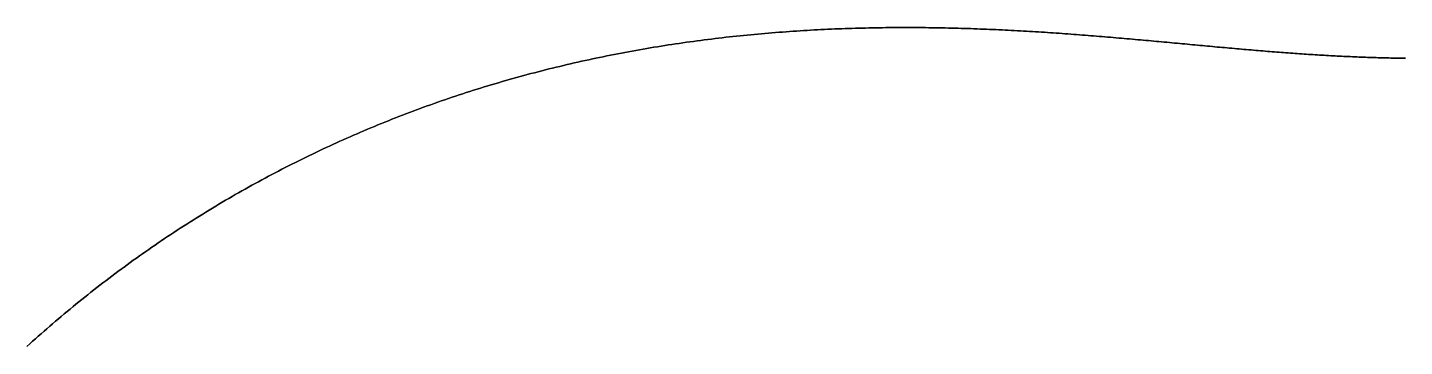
# Model space of a CAD drawing. Header units: inches. Extents: x 130170 to 284068, y 377793 to 804530.
# Drawn here: x 252751 to 252836.1, y 753290.9 to 753310.6 of the extents above; entities that cross this region are included whole.
import ezdxf

# ---------------------------------------------------------------- set-up
doc = ezdxf.new("R2010")
doc.units = ezdxf.units.IN
doc.header["$MEASUREMENT"] = 0
doc.layers.add('muni_il', color=7, linetype='Continuous')

msp = doc.modelspace()

# ---------------------------------------------------------------- linework, layer by layer
at = {"layer": 'muni_il'}
for points in [[(252836.217, 753308.697), (252836.088, 753308.699), (252835.958, 753308.701), (252835.829, 753308.703), (252835.699, 753308.705), (252835.569, 753308.707), (252835.439, 753308.709), (252835.308, 753308.712), (252835.178, 753308.715), (252835.048, 753308.718), (252834.917, 753308.721), (252834.786, 753308.724), (252834.655, 753308.728), (252834.524, 753308.731), (252834.392, 753308.735), (252834.261, 753308.739), (252834.129, 753308.744), (252833.997, 753308.748), (252833.865, 753308.752), (252833.732, 753308.757), (252833.6, 753308.762), (252833.467, 753308.767), (252833.334, 753308.772), (252833.201, 753308.777), (252833.068, 753308.783), (252832.934, 753308.789), (252832.8, 753308.795), (252832.667, 753308.801), (252832.532, 753308.807), (252832.398, 753308.813), (252832.263, 753308.82), (252832.129, 753308.827), (252831.994, 753308.833), (252831.858, 753308.84), (252831.723, 753308.848), (252831.587, 753308.855), (252831.451, 753308.863), (252831.315, 753308.87), (252831.179, 753308.878), (252831.042, 753308.886), (252830.905, 753308.894), (252830.768, 753308.903), (252830.63, 753308.911), (252830.493, 753308.92), (252830.355, 753308.929), (252830.217, 753308.938), (252830.078, 753308.947), (252829.939, 753308.956), (252829.8, 753308.965), (252829.661, 753308.975), (252829.521, 753308.985), (252829.381, 753308.995), (252829.241, 753309.005), (252829.101, 753309.015), (252828.96, 753309.025), (252828.819, 753309.035), (252828.678, 753309.046), (252828.536, 753309.057), (252828.394, 753309.068), (252828.252, 753309.079), (252828.109, 753309.09), (252827.966, 753309.101), (252827.823, 753309.112), (252827.679, 753309.124), (252827.535, 753309.136), (252827.391, 753309.147), (252827.246, 753309.159), (252827.101, 753309.171), (252826.956, 753309.183), (252826.81, 753309.196), (252826.664, 753309.208), (252826.517, 753309.22), (252826.371, 753309.233), (252826.223, 753309.246), (252826.076, 753309.259), (252825.928, 753309.272), (252825.779, 753309.285), (252825.631, 753309.298), (252825.482, 753309.311), (252825.332, 753309.324), (252825.182, 753309.338), (252825.032, 753309.351), (252824.881, 753309.365), (252824.73, 753309.378), (252824.579, 753309.392), (252824.427, 753309.406), (252824.274, 753309.42), (252824.122, 753309.434), (252823.968, 753309.448), (252823.815, 753309.462), (252823.661, 753309.477), (252823.506, 753309.491), (252823.351, 753309.505), (252823.196, 753309.52), (252823.04, 753309.534), (252822.884, 753309.548), (252822.727, 753309.563), (252822.57, 753309.578), (252822.412, 753309.592), (252822.254, 753309.607), (252822.095, 753309.622), (252821.936, 753309.637), (252821.776, 753309.651), (252821.616, 753309.666), (252821.456, 753309.681), (252821.295, 753309.696), (252821.134, 753309.711), (252820.972, 753309.726), (252820.809, 753309.74), (252820.646, 753309.755), (252820.483, 753309.77), (252820.319, 753309.785), (252820.155, 753309.8), (252819.99, 753309.815), (252819.824, 753309.83), (252819.658, 753309.845), (252819.492, 753309.86), (252819.325, 753309.874), (252819.157, 753309.889), (252818.99, 753309.904), (252818.821, 753309.919), (252818.652, 753309.933), (252818.483, 753309.948), (252818.312, 753309.963), (252818.142, 753309.977), (252817.971, 753309.992), (252817.799, 753310.006), (252817.627, 753310.02), (252817.455, 753310.035), (252817.281, 753310.049), (252817.108, 753310.063), (252816.934, 753310.077), (252816.759, 753310.091), (252816.584, 753310.105), (252816.408, 753310.118), (252816.231, 753310.132), (252816.055, 753310.146), (252815.877, 753310.159), (252815.699, 753310.173), (252815.521, 753310.186), (252815.342, 753310.199), (252815.162, 753310.212), (252814.982, 753310.225), (252814.802, 753310.237), (252814.62, 753310.25), (252814.439, 753310.262), (252814.257, 753310.275), (252814.074, 753310.287), (252813.891, 753310.299), (252813.707, 753310.31), (252813.523, 753310.322), (252813.338, 753310.333), (252813.152, 753310.345), (252812.966, 753310.356), (252812.78, 753310.367), (252812.593, 753310.377), (252812.406, 753310.388), (252812.218, 753310.398), (252812.029, 753310.408), (252811.84, 753310.418), (252811.651, 753310.428), (252811.46, 753310.437), (252811.27, 753310.446), (252811.079, 753310.455), (252810.887, 753310.464), (252810.695, 753310.473), (252810.502, 753310.481), (252810.309, 753310.489), (252810.116, 753310.497), (252809.922, 753310.504), (252809.727, 753310.511), (252809.532, 753310.518), (252809.336, 753310.525), (252809.14, 753310.532), (252808.944, 753310.538), (252808.746, 753310.543), (252808.549, 753310.549), (252808.351, 753310.554), (252808.152, 753310.559), (252807.953, 753310.564), (252807.754, 753310.568), (252807.554, 753310.572), (252807.354, 753310.576), (252807.153, 753310.579), (252806.951, 753310.582), (252806.75, 753310.585), (252806.547, 753310.587), (252806.345, 753310.589), (252806.142, 753310.591), (252805.938, 753310.592), (252805.734, 753310.593), (252805.53, 753310.593), (252805.325, 753310.594), (252805.12, 753310.593), (252804.914, 753310.593), (252804.708, 753310.592), (252804.501, 753310.591), (252804.294, 753310.589), (252804.087, 753310.587), (252803.879, 753310.584), (252803.671, 753310.582), (252803.463, 753310.578), (252803.254, 753310.574), (252803.044, 753310.57), (252802.835, 753310.566), (252802.625, 753310.561), (252802.414, 753310.555), (252802.204, 753310.549), (252801.993, 753310.543), (252801.781, 753310.536), (252801.569, 753310.529), (252801.357, 753310.521), (252801.145, 753310.513), (252800.932, 753310.505), (252800.719, 753310.496), (252800.505, 753310.486), (252800.291, 753310.476), (252800.077, 753310.466), (252799.863, 753310.455), (252799.648, 753310.443), (252799.433, 753310.432), (252799.217, 753310.419), (252799.002, 753310.406), (252798.786, 753310.393), (252798.569, 753310.379), (252798.353, 753310.365), (252798.136, 753310.35), (252797.919, 753310.334), (252797.702, 753310.318), (252797.484, 753310.302), (252797.266, 753310.285), (252797.048, 753310.267), (252796.83, 753310.249), (252796.611, 753310.231), (252796.393, 753310.212), (252796.174, 753310.192), (252795.954, 753310.172), (252795.735, 753310.151), (252795.515, 753310.13), (252795.295, 753310.108), (252795.075, 753310.086), (252794.855, 753310.063), (252794.635, 753310.039), (252794.414, 753310.015), (252794.193, 753309.99), (252793.972, 753309.965), (252793.751, 753309.939), (252793.53, 753309.913), (252793.308, 753309.886), (252793.087, 753309.858), (252792.865, 753309.83), (252792.643, 753309.801), (252792.421, 753309.772), (252792.199, 753309.742), (252791.976, 753309.712), (252791.754, 753309.681), (252791.531, 753309.649), (252791.309, 753309.617), (252791.086, 753309.584), (252790.863, 753309.55), (252790.64, 753309.516), (252790.417, 753309.481), (252790.194, 753309.446), (252789.971, 753309.41), (252789.747, 753309.373), (252789.524, 753309.336), (252789.301, 753309.298), (252789.077, 753309.26), (252788.854, 753309.221), (252788.63, 753309.181), (252788.406, 753309.14), (252788.182, 753309.099), (252787.959, 753309.058), (252787.735, 753309.015), (252787.511, 753308.973), (252787.288, 753308.929), (252787.064, 753308.885), (252786.84, 753308.84), (252786.616, 753308.794), (252786.392, 753308.748), (252786.168, 753308.701), (252785.944, 753308.654), (252785.721, 753308.606), (252785.497, 753308.557), (252785.273, 753308.508), (252785.049, 753308.458), (252784.826, 753308.407), (252784.602, 753308.355), (252784.378, 753308.303), (252784.155, 753308.251), (252783.931, 753308.197), (252783.707, 753308.143), (252783.484, 753308.089), (252783.261, 753308.033), (252783.037, 753307.977), (252782.814, 753307.92), (252782.591, 753307.863), (252782.368, 753307.805), (252782.145, 753307.746), (252781.922, 753307.687), (252781.699, 753307.627), (252781.476, 753307.566), (252781.253, 753307.505), (252781.031, 753307.443), (252780.808, 753307.38), (252780.586, 753307.317), (252780.364, 753307.252), (252780.142, 753307.188), (252779.92, 753307.122), (252779.698, 753307.056), (252779.476, 753306.989), (252779.254, 753306.922), (252779.033, 753306.853), (252778.812, 753306.785), (252778.59, 753306.715), (252778.37, 753306.645), (252778.149, 753306.574), (252777.928, 753306.502), (252777.707, 753306.43), (252777.487, 753306.357), (252777.267, 753306.283), (252777.047, 753306.209), (252776.827, 753306.134), (252776.607, 753306.058), (252776.388, 753305.982), (252776.168, 753305.905), (252775.949, 753305.827), (252775.73, 753305.749), (252775.511, 753305.669), (252775.293, 753305.59), (252775.075, 753305.509), (252774.856, 753305.428), (252774.638, 753305.346), (252774.421, 753305.263), (252774.203, 753305.18), (252773.986, 753305.096), (252773.769, 753305.012), (252773.552, 753304.926), (252773.335, 753304.84), (252773.119, 753304.754), (252772.903, 753304.666), (252772.687, 753304.578), (252772.471, 753304.49), (252772.256, 753304.4), (252772.041, 753304.31), (252771.826, 753304.22), (252771.611, 753304.128), (252771.397, 753304.036), (252771.183, 753303.943), (252770.969, 753303.85), (252770.755, 753303.756), (252770.542, 753303.661), (252770.329, 753303.565), (252770.116, 753303.469), (252769.903, 753303.372), (252769.691, 753303.275), (252769.479, 753303.176), (252769.267, 753303.078), (252769.056, 753302.978), (252768.845, 753302.878), (252768.634, 753302.777), (252768.423, 753302.675), (252768.213, 753302.573), (252768.003, 753302.47), (252767.794, 753302.366), (252767.584, 753302.262), (252767.375, 753302.157), (252767.167, 753302.051), (252766.958, 753301.945), (252766.75, 753301.838), (252766.543, 753301.73), (252766.335, 753301.622), (252766.128, 753301.513), (252765.921, 753301.404), (252765.715, 753301.293), (252765.509, 753301.182), (252765.303, 753301.071), (252765.097, 753300.959), (252764.892, 753300.846), (252764.688, 753300.732), (252764.483, 753300.618), (252764.279, 753300.503), (252764.075, 753300.387), (252763.872, 753300.271), (252763.669, 753300.154), (252763.466, 753300.037), (252763.264, 753299.918), (252763.062, 753299.8), (252762.861, 753299.68), (252762.659, 753299.56), (252762.459, 753299.439), (252762.258, 753299.318), (252762.058, 753299.196), (252761.858, 753299.073), (252761.659, 753298.949), (252761.46, 753298.826), (252761.262, 753298.701), (252761.063, 753298.576), (252760.866, 753298.45), (252760.668, 753298.323), (252760.471, 753298.196), (252760.274, 753298.068), (252760.078, 753297.939), (252759.882, 753297.81), (252759.687, 753297.681), (252759.492, 753297.55), (252759.297, 753297.419), (252759.103, 753297.287), (252758.909, 753297.155), (252758.716, 753297.022), (252758.523, 753296.889), (252758.33, 753296.755), (252758.138, 753296.62), (252757.946, 753296.484), (252757.755, 753296.348), (252757.564, 753296.212), (252757.374, 753296.074), (252757.184, 753295.936), (252756.994, 753295.798), (252756.805, 753295.659), (252756.616, 753295.519), (252756.428, 753295.379), (252756.24, 753295.238), (252756.053, 753295.096), (252755.866, 753294.954), (252755.679, 753294.811), (252755.493, 753294.668), (252755.307, 753294.524), (252755.122, 753294.379), (252754.937, 753294.234), (252754.753, 753294.088), (252754.569, 753293.942), (252754.386, 753293.795), (252754.203, 753293.647), (252754.02, 753293.499), (252753.838, 753293.35), (252753.657, 753293.201), (252753.476, 753293.051), (252753.295, 753292.9), (252753.115, 753292.749), (252752.935, 753292.597), (252752.756, 753292.445), (252752.578, 753292.292), (252752.399, 753292.139), (252752.222, 753291.985), (252752.044, 753291.83), (252751.868, 753291.675), (252751.691, 753291.519), (252751.515, 753291.363), (252751.34, 753291.206), (252751.165, 753291.048), (252750.991, 753290.89)], [(252750.991, 753290.89), (252751.165, 753291.048), (252751.34, 753291.206), (252751.515, 753291.363), (252751.691, 753291.519), (252751.868, 753291.675), (252752.044, 753291.83), (252752.222, 753291.985), (252752.399, 753292.139), (252752.578, 753292.292), (252752.756, 753292.445), (252752.935, 753292.597), (252753.115, 753292.749), (252753.295, 753292.9), (252753.476, 753293.051), (252753.657, 753293.201), (252753.838, 753293.35), (252754.02, 753293.499), (252754.203, 753293.647), (252754.386, 753293.795), (252754.569, 753293.942), (252754.753, 753294.088), (252754.937, 753294.234), (252755.122, 753294.379), (252755.307, 753294.524), (252755.493, 753294.668), (252755.679, 753294.811), (252755.866, 753294.954), (252756.053, 753295.096), (252756.24, 753295.238), (252756.428, 753295.379), (252756.616, 753295.519), (252756.805, 753295.659), (252756.994, 753295.798), (252757.184, 753295.936), (252757.374, 753296.074), (252757.564, 753296.212), (252757.755, 753296.348), (252757.946, 753296.484), (252758.138, 753296.62), (252758.33, 753296.755), (252758.523, 753296.889), (252758.716, 753297.022), (252758.909, 753297.155), (252759.103, 753297.287), (252759.297, 753297.419), (252759.492, 753297.55), (252759.687, 753297.681), (252759.882, 753297.81), (252760.078, 753297.939), (252760.274, 753298.068), (252760.471, 753298.196), (252760.668, 753298.323), (252760.866, 753298.45), (252761.063, 753298.576), (252761.262, 753298.701), (252761.46, 753298.826), (252761.659, 753298.949), (252761.858, 753299.073), (252762.058, 753299.196), (252762.258, 753299.318), (252762.459, 753299.439), (252762.659, 753299.56), (252762.861, 753299.68), (252763.062, 753299.8), (252763.264, 753299.918), (252763.466, 753300.037), (252763.669, 753300.154), (252763.872, 753300.271), (252764.075, 753300.387), (252764.279, 753300.503), (252764.483, 753300.618), (252764.688, 753300.732), (252764.892, 753300.846), (252765.097, 753300.959), (252765.303, 753301.071), (252765.509, 753301.182), (252765.715, 753301.293), (252765.921, 753301.404), (252766.128, 753301.513), (252766.335, 753301.622), (252766.543, 753301.73), (252766.75, 753301.838), (252766.958, 753301.945), (252767.167, 753302.051), (252767.375, 753302.157), (252767.584, 753302.262), (252767.794, 753302.366), (252768.003, 753302.47), (252768.213, 753302.573), (252768.423, 753302.675), (252768.634, 753302.777), (252768.845, 753302.878), (252769.056, 753302.978), (252769.267, 753303.078), (252769.479, 753303.176), (252769.691, 753303.275), (252769.903, 753303.372), (252770.116, 753303.469), (252770.329, 753303.565), (252770.542, 753303.661), (252770.755, 753303.756), (252770.969, 753303.85), (252771.183, 753303.943), (252771.397, 753304.036), (252771.611, 753304.128), (252771.826, 753304.22), (252772.041, 753304.31), (252772.256, 753304.4), (252772.471, 753304.49), (252772.687, 753304.578), (252772.903, 753304.666), (252773.119, 753304.754), (252773.335, 753304.84), (252773.552, 753304.926), (252773.769, 753305.012), (252773.986, 753305.096), (252774.203, 753305.18), (252774.421, 753305.263), (252774.638, 753305.346), (252774.856, 753305.428), (252775.075, 753305.509), (252775.293, 753305.59), (252775.511, 753305.669), (252775.73, 753305.749), (252775.949, 753305.827), (252776.168, 753305.905), (252776.388, 753305.982), (252776.607, 753306.058), (252776.827, 753306.134), (252777.047, 753306.209), (252777.267, 753306.283), (252777.487, 753306.357), (252777.707, 753306.43), (252777.928, 753306.502), (252778.149, 753306.574), (252778.37, 753306.645), (252778.59, 753306.715), (252778.812, 753306.785), (252779.033, 753306.853), (252779.254, 753306.922), (252779.476, 753306.989), (252779.698, 753307.056), (252779.92, 753307.122), (252780.142, 753307.188), (252780.364, 753307.252), (252780.586, 753307.317), (252780.808, 753307.38), (252781.031, 753307.443), (252781.253, 753307.505), (252781.476, 753307.566), (252781.699, 753307.627), (252781.922, 753307.687), (252782.145, 753307.746), (252782.368, 753307.805), (252782.591, 753307.863), (252782.814, 753307.92), (252783.037, 753307.977), (252783.261, 753308.033), (252783.484, 753308.089), (252783.707, 753308.143), (252783.931, 753308.197), (252784.155, 753308.251), (252784.378, 753308.303), (252784.602, 753308.355), (252784.826, 753308.407), (252785.049, 753308.458), (252785.273, 753308.508), (252785.497, 753308.557), (252785.721, 753308.606), (252785.944, 753308.654), (252786.168, 753308.701), (252786.392, 753308.748), (252786.616, 753308.794), (252786.84, 753308.84), (252787.064, 753308.885), (252787.288, 753308.929), (252787.511, 753308.973), (252787.735, 753309.015), (252787.959, 753309.058), (252788.182, 753309.099), (252788.406, 753309.14), (252788.63, 753309.181), (252788.854, 753309.221), (252789.077, 753309.26), (252789.301, 753309.298), (252789.524, 753309.336), (252789.747, 753309.373), (252789.971, 753309.41), (252790.194, 753309.446), (252790.417, 753309.481), (252790.64, 753309.516), (252790.863, 753309.55), (252791.086, 753309.584), (252791.309, 753309.617), (252791.531, 753309.649), (252791.754, 753309.681), (252791.976, 753309.712), (252792.199, 753309.742), (252792.421, 753309.772), (252792.643, 753309.801), (252792.865, 753309.83), (252793.087, 753309.858), (252793.308, 753309.886), (252793.53, 753309.913), (252793.751, 753309.939), (252793.972, 753309.965), (252794.193, 753309.99), (252794.414, 753310.015), (252794.635, 753310.039), (252794.855, 753310.063), (252795.075, 753310.086), (252795.295, 753310.108), (252795.515, 753310.13), (252795.735, 753310.151), (252795.954, 753310.172), (252796.174, 753310.192), (252796.393, 753310.212), (252796.611, 753310.231), (252796.83, 753310.249), (252797.048, 753310.267), (252797.266, 753310.285), (252797.484, 753310.302), (252797.702, 753310.318), (252797.919, 753310.334), (252798.136, 753310.35), (252798.353, 753310.365), (252798.569, 753310.379), (252798.786, 753310.393), (252799.002, 753310.406), (252799.217, 753310.419), (252799.433, 753310.432), (252799.648, 753310.443), (252799.863, 753310.455), (252800.077, 753310.466), (252800.291, 753310.476), (252800.505, 753310.486), (252800.719, 753310.496), (252800.932, 753310.505), (252801.145, 753310.513), (252801.357, 753310.521), (252801.569, 753310.529), (252801.781, 753310.536), (252801.993, 753310.543), (252802.204, 753310.549), (252802.414, 753310.555), (252802.625, 753310.561), (252802.835, 753310.566), (252803.044, 753310.57), (252803.254, 753310.574), (252803.463, 753310.578), (252803.671, 753310.582), (252803.879, 753310.584), (252804.087, 753310.587), (252804.294, 753310.589), (252804.501, 753310.591), (252804.708, 753310.592), (252804.914, 753310.593), (252805.12, 753310.593), (252805.325, 753310.594), (252805.53, 753310.593), (252805.734, 753310.593), (252805.938, 753310.592), (252806.142, 753310.591), (252806.345, 753310.589), (252806.547, 753310.587), (252806.75, 753310.585), (252806.951, 753310.582), (252807.153, 753310.579), (252807.354, 753310.576), (252807.554, 753310.572), (252807.754, 753310.568), (252807.953, 753310.564), (252808.152, 753310.559), (252808.351, 753310.554), (252808.549, 753310.549), (252808.746, 753310.543), (252808.944, 753310.538), (252809.14, 753310.532), (252809.336, 753310.525), (252809.532, 753310.518), (252809.727, 753310.511), (252809.922, 753310.504), (252810.116, 753310.497), (252810.309, 753310.489), (252810.502, 753310.481), (252810.695, 753310.473), (252810.887, 753310.464), (252811.079, 753310.455), (252811.27, 753310.446), (252811.46, 753310.437), (252811.651, 753310.428), (252811.84, 753310.418), (252812.029, 753310.408), (252812.218, 753310.398), (252812.406, 753310.388), (252812.593, 753310.377), (252812.78, 753310.367), (252812.966, 753310.356), (252813.152, 753310.345), (252813.338, 753310.333), (252813.523, 753310.322), (252813.707, 753310.31), (252813.891, 753310.299), (252814.074, 753310.287), (252814.257, 753310.275), (252814.439, 753310.262), (252814.62, 753310.25), (252814.802, 753310.237), (252814.982, 753310.225), (252815.162, 753310.212), (252815.342, 753310.199), (252815.521, 753310.186), (252815.699, 753310.173), (252815.877, 753310.159), (252816.055, 753310.146), (252816.231, 753310.132), (252816.408, 753310.118), (252816.584, 753310.105), (252816.759, 753310.091), (252816.934, 753310.077), (252817.108, 753310.063), (252817.281, 753310.049), (252817.455, 753310.035), (252817.627, 753310.02), (252817.799, 753310.006), (252817.971, 753309.992), (252818.142, 753309.977), (252818.312, 753309.963), (252818.483, 753309.948), (252818.652, 753309.933), (252818.821, 753309.919), (252818.99, 753309.904), (252819.157, 753309.889), (252819.325, 753309.874), (252819.492, 753309.86), (252819.658, 753309.845), (252819.824, 753309.83), (252819.99, 753309.815), (252820.155, 753309.8), (252820.319, 753309.785), (252820.483, 753309.77), (252820.646, 753309.755), (252820.809, 753309.74), (252820.972, 753309.726), (252821.134, 753309.711), (252821.295, 753309.696), (252821.456, 753309.681), (252821.616, 753309.666), (252821.776, 753309.651), (252821.936, 753309.637), (252822.095, 753309.622), (252822.254, 753309.607), (252822.412, 753309.592), (252822.57, 753309.578), (252822.727, 753309.563), (252822.884, 753309.548), (252823.04, 753309.534), (252823.196, 753309.52), (252823.351, 753309.505), (252823.506, 753309.491), (252823.661, 753309.477), (252823.815, 753309.462), (252823.968, 753309.448), (252824.122, 753309.434), (252824.274, 753309.42), (252824.427, 753309.406), (252824.579, 753309.392), (252824.73, 753309.378), (252824.881, 753309.365), (252825.032, 753309.351), (252825.182, 753309.338), (252825.332, 753309.324), (252825.482, 753309.311), (252825.631, 753309.298), (252825.779, 753309.285), (252825.928, 753309.272), (252826.076, 753309.259), (252826.223, 753309.246), (252826.371, 753309.233), (252826.517, 753309.22), (252826.664, 753309.208), (252826.81, 753309.196), (252826.956, 753309.183), (252827.101, 753309.171), (252827.246, 753309.159), (252827.391, 753309.147), (252827.535, 753309.136), (252827.679, 753309.124), (252827.823, 753309.112), (252827.966, 753309.101), (252828.109, 753309.09), (252828.252, 753309.079), (252828.394, 753309.068), (252828.536, 753309.057), (252828.678, 753309.046), (252828.819, 753309.035), (252828.96, 753309.025), (252829.101, 753309.015), (252829.241, 753309.005), (252829.381, 753308.995), (252829.521, 753308.985), (252829.661, 753308.975), (252829.8, 753308.965), (252829.939, 753308.956), (252830.078, 753308.947), (252830.217, 753308.938), (252830.355, 753308.929), (252830.493, 753308.92), (252830.63, 753308.911), (252830.768, 753308.903), (252830.905, 753308.894), (252831.042, 753308.886), (252831.179, 753308.878), (252831.315, 753308.87), (252831.451, 753308.863), (252831.587, 753308.855), (252831.723, 753308.848), (252831.858, 753308.84), (252831.994, 753308.833), (252832.129, 753308.827), (252832.263, 753308.82), (252832.398, 753308.813), (252832.532, 753308.807), (252832.667, 753308.801), (252832.8, 753308.795), (252832.934, 753308.789), (252833.068, 753308.783), (252833.201, 753308.777), (252833.334, 753308.772), (252833.467, 753308.767), (252833.6, 753308.762), (252833.732, 753308.757), (252833.865, 753308.752), (252833.997, 753308.748), (252834.129, 753308.744), (252834.261, 753308.739), (252834.392, 753308.735), (252834.524, 753308.731), (252834.655, 753308.728), (252834.786, 753308.724), (252834.917, 753308.721), (252835.048, 753308.718), (252835.178, 753308.715), (252835.308, 753308.712), (252835.439, 753308.709), (252835.569, 753308.707), (252835.699, 753308.705), (252835.829, 753308.703), (252835.958, 753308.701), (252836.088, 753308.699), (252836.217, 753308.697)]]:
    msp.add_lwpolyline(points, dxfattribs=at)

doc.saveas('drawing.dxf')
